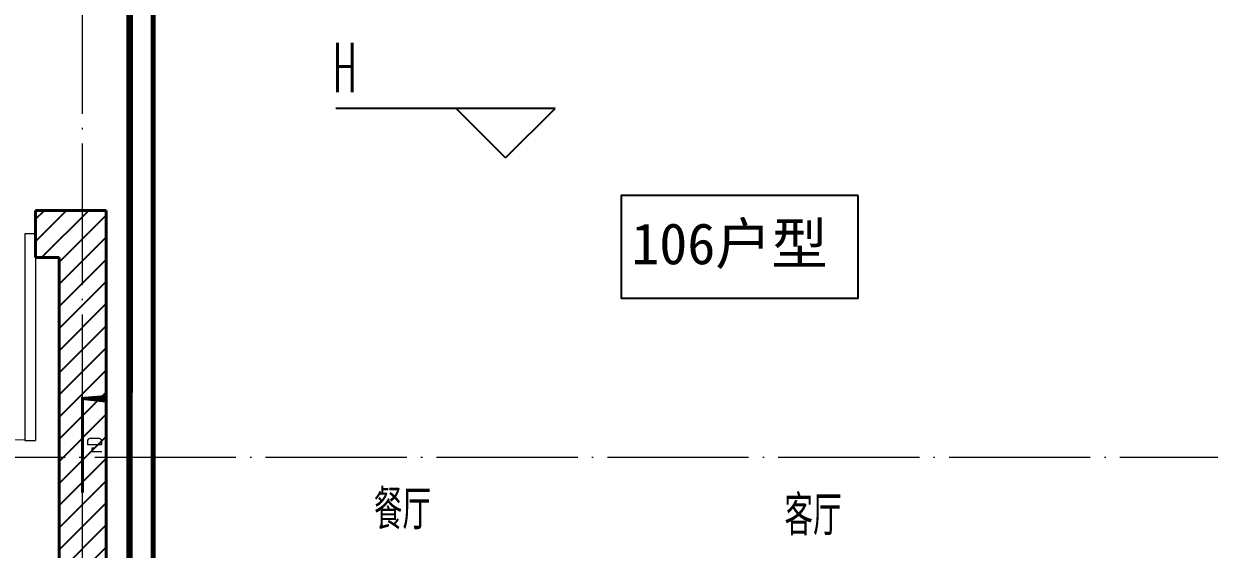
# Model space of a CAD drawing. Extents: x 27938 to 1042331, y -235042 to 1535213.
# Drawn here: x 697467 to 702504, y 138192 to 140425 of the extents above; entities that cross this region are included whole.
import ezdxf

# ---------------------------------------------------------------- set-up
doc = ezdxf.new("R2010")
doc.units = 0
doc.header["$LTSCALE"] = 1000
doc.header["$MEASUREMENT"] = 0
doc.linetypes.add('DOTE', pattern=[2.4200000000000004, 2, -0.2, 0.02, -0.2])
for name, color, linetype in [('$RECOVER_210609100354-5', 7, 'Continuous'), ('3.5方案汇报，与郭总、侯月琴确定户型_t8$0$2020.03.04 -1安徽标准化洋房户型(UA）_t8_t8$0$看线', 154, 'Continuous'), ('DIM_ELEV', 3, 'Continuous'), ('PIPE-热给水', 5, 'RJ1'), ('PIPE-给水', 3, 'J1'), ('PUB_TEXT', 4, 'Continuous')]:
    doc.layers.add(name, color=color, linetype=linetype)
for name, color, linetype, lineweight in [('DOTE', 19, 'DOTE', 9), ('EQUIP-消防', 3, 'Continuous', 20), ('WALL', 9, 'Continuous', 40), ('WINDOW', 8, 'Continuous', 15)]:
    doc.layers.add(name, color=color, linetype=linetype, lineweight=lineweight)
doc.styles.add('_TCH_DIM', font='SIMPLEX.shx', dxfattribs={"width": 0.6, "oblique": 10, "bigfont": 'hztxt.shx'})
doc.styles.get("Standard").update_dxf_attribs({"font": 'gbenor.shx', "bigfont": 'gbcbig.shx'})
doc.styles.add('房间名称', font='TSSDENG', dxfattribs={"width": 0.8, "bigfont": 'HZTXT'})
doc.styles.add('黑体', font='simhei.ttf')
doc.linetypes.add('J1', pattern='A,3,-0.2,["J1",Standard,S=0.25,R=0,X=-0.1,Y=-0.115],-0.35', length=3.55)
doc.linetypes.add('RJ1', pattern='A,3,-0.2,["RJ1",Standard,S=0.25,R=0,X=-0.1,Y=-0.115],-0.5', length=3.7)
pattern_1 = [(45, (0, 47.75), (-47.02260094890541, 47.02260094890542), [])]

# ---------------------------------------------------------------- blocks, each defined once
blk = doc.blocks.new('GFDGDGRDGRDG')
at = {"layer": 'DOTE', "linetype": 'DOTE', "ltscale": 0.3}
for p, q in [((590893.6727573577, 360558.3317887957), (590893.6727573578, 376108.3318260653)), ((626393.6739016924, 366358.3321396253), (573593.6739016977, 366358.3321396253))]:
    blk.add_line(p, q, dxfattribs=at)
blk = doc.blocks.new('FSFSFSFSEG')
at = {"layer": 'EQUIP-消防', "color": 0, "const_width": 12.82051282052028}
blk.add_lwpolyline([(136866.5605577994, 335152.5449090759), (136466.5605577994, 335152.5449090774), (136466.5605577991, 335052.5449090772), (136866.5605577991, 335052.5449090757)], close=True, dxfattribs=at)
at = {"layer": 'PUB_TEXT', "color": 0, "style": '房间名称', "width": 0.8}
blk.add_text('rD', height=64.8, dxfattribs=at).set_placement((136633.7425204425, 335069.0046025831))
blk = doc.blocks.new('HGFHGGGDFGRD')
at = {"color": 8, "rotation": 90}
blk.add_blockref('FSFSFSFSEG', (1032869.120595433, 232007.1647419208), dxfattribs=at)
blk = doc.blocks.new('$DorLib2D$00000001')
for p, q in [((0.45, 0.9750000000000001), (0.5000000000000002, 0.9750000000000001)), ((0.45, 0), (0.45, 0.9750000000000001)), ((0.5, 0), (0.5, 0.9750000000000001)), ((0.5, 0), (0.45, 0))]:
    blk.add_line(p, q)
at = {"lineweight": 13}
blk.add_arc((0.475, 0), 0.975, 91.4692835813538, 180, dxfattribs=at)

msp = doc.modelspace()

# ---------------------------------------------------------------- hatches: boundary and pattern name
at = {"layer": '$RECOVER_210609100354-5'}
h = msp.add_hatch(dxfattribs=at)
h.set_pattern_fill('普通砖', color=256, scale=50, style=0)
h.set_pattern_definition(pattern_1)
h.paths.add_polyline_path([(697816.5756667237, 139632.3325857074), (697516.575657188, 139632.3325857104), (697516.5756571859, 139432.3325857134), (697616.5756597082, 139432.3325857112)])
h = msp.add_hatch(dxfattribs=at)
h.set_pattern_fill('普通砖', color=256, scale=50, style=0)
h.set_pattern_definition(pattern_1)
h.paths.add_polyline_path([(697816.5756667237, 139632.3325857074), (697616.5756597082, 139432.3325857112), (697616.5757296663, 136582.3322324166), (697749.9090702798, 136582.3322346827), (697816.5757391386, 136682.3322348699)])

# ---------------------------------------------------------------- linework, layer by layer
at = {"color": 8}
msp.add_lwpolyline([(701011.8761047919, 139695.4414460193), (700005.8761047919, 139695.4414460186), (700005.8761047922, 139259.4414460186), (701011.8761047922, 139259.4414460193)], close=True, dxfattribs=at)
at = {"layer": 'DIM_ELEV', "color": 8}
for p, q in [((699724.276290854, 140065.1227963298), (698793.3876293378, 140065.1227963298)), ((699514.276290854, 139855.1227963298), (699304.276290854, 140065.1227963298)), ((699514.276290854, 139855.1227963298), (699724.276290854, 140065.1227963298))]:
    msp.add_line(p, q, dxfattribs=at)
at = {"layer": 'PIPE-热给水', "ltscale": 0.5, "const_width": 22.5}
msp.add_lwpolyline([(698016.5642163011, 140682.3326459123), (698016.564605579, 136057.001318305)], dxfattribs=at)
at = {"layer": 'PIPE-给水', "ltscale": 0.5, "const_width": 27.5}
msp.add_lwpolyline([(697916.5642184507, 140782.3325857268), (697916.3827100454, 136307.1789512422)], dxfattribs=at)
at = {"layer": 'WALL', "color": 8}
for p, q in [((697816.5756667237, 139632.3325857074), (697516.575657188, 139632.3325857104)), ((697516.575657188, 139632.3325857104), (697516.5756571859, 139432.3325857134)), ((697816.5756667237, 139632.3325857074), (697816.5757391386, 136682.3322348699)), ((697516.5756571859, 139432.3325857134), (697616.5756597082, 139432.3325857112)), ((697616.5756597082, 139432.3325857112), (697616.5757296663, 136582.3322324166))]:
    msp.add_line(p, q, dxfattribs=at)

# ---------------------------------------------------------------- block references
at = {"color": 8}
msp.add_blockref('HGFHGGGDFGRD', (0, -230041.392559367), dxfattribs=at)
at = {"layer": '3.5方案汇报，与郭总、侯月琴确定户型_t8$0$2020.03.04 -1安徽标准化洋房户型(UA）_t8_t8$0$看线', "ltscale": 10}
msp.add_blockref('GFDGDGRDGRDG', (106822.9047994823, -227775.9995538986), dxfattribs=at)
at = {"layer": 'WINDOW', "color": 8, "xscale": -900, "yscale": 900, "zscale": -900, "rotation": 179.9999999994159}
msp.add_blockref('$DorLib2D$00000001', (697066.5756571924, 139532.3325857179), dxfattribs=at)

# ---------------------------------------------------------------- texts
at = {"color": 8, "style": '黑体'}
msp.add_text('106户型', height=175, dxfattribs=at).set_placement((700048.1163458928, 139403.2543304553))
at = {"layer": 'DIM_ELEV', "color": 8, "style": '_TCH_DIM', "width": 0.4941176470588236}
msp.add_text('H', height=208.25, dxfattribs=at).set_placement((698782.6776293379, 140135.1927963298))
at = {"layer": 'PUB_TEXT', "color": 8}
for s, p in [('餐厅', (698954.3160625496, 138276.5282233765)), ('客厅', (700698.7452421198, 138251.5565620522))]:
    msp.add_text(s, height=168.7943262411347, dxfattribs=at).set_placement(p)

doc.saveas('drawing.dxf')
